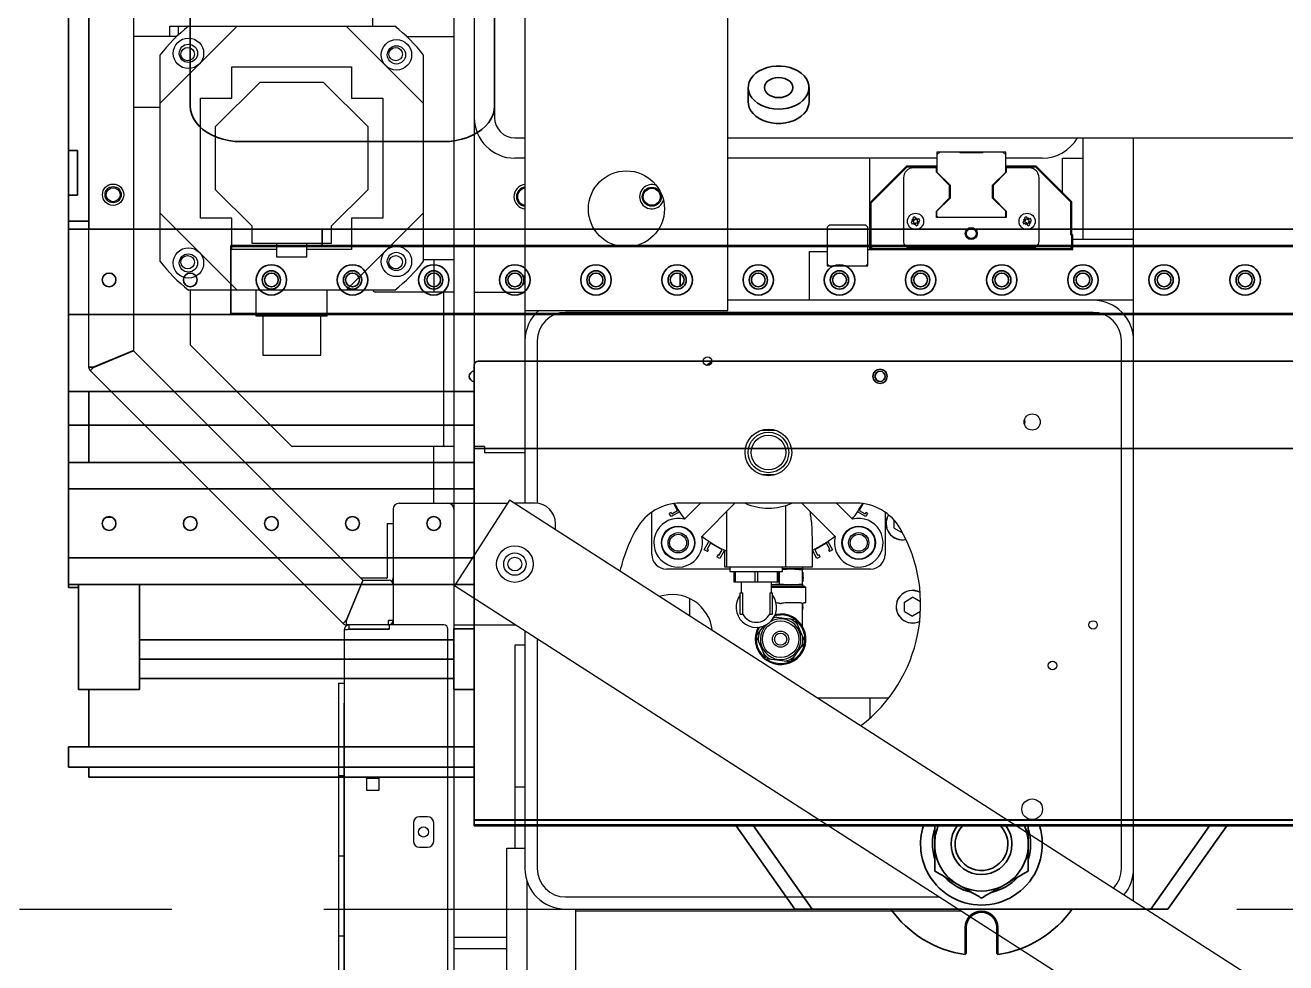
# Model space of a CAD drawing. Header units: inches. Extents: x 16559 to 58559, y 6500 to 36200.
# Drawn here: x 22623 to 23245, y 22858 to 23320 of the extents above; entities that cross this region are included whole.
import ezdxf

# ---------------------------------------------------------------- set-up
doc = ezdxf.new("R2010")
doc.units = ezdxf.units.IN
doc.header["$LTSCALE"] = 300
doc.linetypes.add('CENTRO', pattern=[2, 1.25, -0.25, 0.25, -0.25])
doc.layers.add('ASSI', color=254, linetype='CENTRO')
doc.layers.add('MACCHINA', color=40, linetype='Continuous')
doc.layers.add('GUIDE', color=4, linetype='Continuous', lineweight=35)

# ---------------------------------------------------------------- blocks, each defined once
blk = doc.blocks.new('A$C336c1bdc')
at = {"layer": 'MACCHINA'}
for p, q in [((-890, 950), (-890, 390)), ((-1090, 266.91), (-1090, 739.52)), ((-875, 670), (-875, 200)), ((-775, 295), (-775, 670)), ((-900, 650), (-900, 200)), ((-910, 515), (-910, -983.88)), ((-1068, 449.79), (-1068, 275.28)), ((-950, 435), (-950, 450)), ((-1016.92, 435), (-1055, 396.92)), ((-1050, 430), (-1050, 435)), ((-1050, 435), (-939.19, 435)), ((-1046, 435), (-1046, 430.58)), ((-925, 396.92), (-963.08, 435)), ((-1046.62, 430), (-1068, 430)), ((-933.38, 430), (-910, 430)), ((-1055, 420.81), (-1055, 319.19)), ((-925, 319.19), (-925, 420.81)), ((-1019.5, 399.5), (-1019.5, 415)), ((-1019.5, 415), (-960.5, 415)), ((-960.5, 415), (-960.5, 399.5)), ((-1027.5, 385.53), (-1005.53, 407.5)), ((-1005.53, 407.5), (-974.47, 407.5)), ((-974.47, 407.5), (-952.5, 385.53)), ((-1035, 340.5), (-1035, 399.5)), ((-1035, 399.5), (-1019.5, 399.5)), ((-960.5, 399.5), (-945, 399.5)), ((-945, 399.5), (-945, 340.5)), ((-1055, 395), (-1068, 395)), ((-1027.5, 354.47), (-1027.5, 385.53)), ((-952.5, 385.53), (-952.5, 354.47)), ((-880, 380), (-875, 380)), ((-775, 380), (775, 380)), ((-600, 380), (-600, 330)), ((-575, 3.89), (-575, 380)), ((-670.6, 373), (-672, 371.6)), ((-672, 373), (-672, 363.14)), ((-638, 373), (-672, 373)), ((-660.5, 372.6), (-660.9, 373)), ((-649.1, 373), (-649.5, 372.6)), ((-638, 371.6), (-639.4, 373)), ((-638, 363.14), (-638, 373)), ((-875, 370), (-880, 370)), ((-672, 370), (-775, 370)), ((-705, 325), (-705, 370)), ((-649.5, 372.6), (-660.5, 372.6)), ((-620, 370), (-638, 370)), ((-610, 370), (-600, 370)), ((-610, 353), (-610, 370)), ((-687, 366), (-705, 348)), ((-686.79, 365.5), (-704.5, 347.79)), ((-686.79, 365.5), (-687, 366)), ((-672, 366), (-687, 366)), ((-672, 365.5), (-686.79, 365.5)), ((-672.2, 365.23), (-683.42, 365.23)), ((-672.2, 363.06), (-672.2, 365.23)), ((-665.7, 356.56), (-672.2, 363.06)), ((-672, 363.14), (-665.5, 356.64)), ((-644.5, 356.64), (-638, 363.14)), ((-637.8, 363.06), (-644.3, 356.56)), ((-623, 366), (-638, 366)), ((-623.21, 365.5), (-638, 365.5)), ((-637.8, 365.23), (-637.8, 363.06)), ((-626.58, 365.23), (-637.8, 365.23)), ((-623.21, 365.5), (-623, 366)), ((-606, 348.29), (-623.21, 365.5)), ((-605.5, 348.5), (-623, 366)), ((-1009.53, 336.5), (-1027.5, 354.47)), ((-952.5, 354.47), (-970.47, 336.5)), ((-688.42, 360.23), (-688.42, 328.87)), ((-665.7, 350.44), (-665.7, 356.56)), ((-665.5, 356.64), (-665.5, 350.36)), ((-644.5, 350.36), (-644.5, 356.64)), ((-644.3, 356.56), (-644.3, 350.44)), ((-621.58, 328.87), (-621.58, 360.23)), ((-704.5, 347.79), (-705, 348)), ((-672.2, 343.94), (-665.7, 350.44)), ((-665.5, 350.36), (-672, 343.86)), ((-638, 343.86), (-644.5, 350.36)), ((-644.3, 350.44), (-637.8, 343.94)), ((-606, 348.29), (-605.5, 348.5)), ((-606, 332.29), (-606, 348.29)), ((-605.5, 332.5), (-605.5, 348.5)), ((-1016.92, 305), (-1055, 343.08)), ((-925, 343.08), (-963.08, 305)), ((-704.5, 347.79), (-704.5, 326.21)), ((-672.2, 340.8), (-672.2, 343.94)), ((-672, 341), (-672, 343.86)), ((-638, 341), (-638, 343.86)), ((-637.8, 343.94), (-637.8, 340.8)), ((-1019.5, 340.5), (-1035, 340.5)), ((-1019.5, 325), (-1019.5, 340.5)), ((-1009.53, 328), (-1009.53, 336.5)), ((-970.47, 336.5), (-970.47, 328)), ((-945, 340.5), (-960.5, 340.5)), ((-960.5, 340.5), (-960.5, 325)), ((-725, 337), (-726, 336)), ((-726, 336), (-726, 317)), ((-707, 337), (-725, 337)), ((-706, 336), (-707, 337)), ((-706, 317), (-706, 336)), ((-683.57, 339.05), (-684.68, 338.59)), ((-683.25, 339.18), (-684.26, 339.6)), ((-683.13, 337.99), (-684.24, 337.53)), ((-683.84, 340.61), (-683.39, 339.51)), ((-683.23, 337.95), (-683.68, 339.01)), ((-683.57, 339.05), (-683.25, 339.18)), ((-682.36, 340.05), (-683.43, 339.61)), ((-683.39, 339.51), (-683.25, 339.18)), ((-682.81, 338.12), (-683.23, 337.11)), ((-683.13, 337.99), (-682.81, 338.12)), ((-682.68, 337.8), (-682.81, 338.12)), ((-682.78, 341.05), (-682.32, 339.95)), ((-682.22, 336.69), (-682.68, 337.8)), ((-681.57, 338.14), (-682.64, 337.7)), ((-682.32, 339.95), (-682.19, 339.62)), ((-682.19, 339.62), (-681.77, 340.64)), ((-681.87, 339.76), (-682.19, 339.62)), ((-681.87, 339.76), (-680.76, 340.22)), ((-681.32, 338.74), (-681.77, 339.8)), ((-681.43, 338.7), (-681.75, 338.56)), ((-681.61, 338.24), (-681.75, 338.56)), ((-681.75, 338.56), (-680.74, 338.14)), ((-681.16, 337.13), (-681.61, 338.24)), ((-681.43, 338.7), (-680.32, 339.15)), ((-637.8, 340.8), (-672.2, 340.8)), ((-672, 341.5), (-671.5, 341)), ((-672, 341), (-638, 341)), ((-638.5, 341), (-638, 341.5)), ((-628.57, 339.05), (-629.68, 338.59)), ((-628.25, 339.18), (-629.26, 339.6)), ((-627.81, 338.12), (-629.24, 337.53)), ((-628.84, 340.61), (-628.39, 339.51)), ((-628.23, 337.95), (-628.68, 339.01)), ((-628.57, 339.05), (-628.25, 339.18)), ((-627.36, 340.05), (-628.43, 339.61)), ((-628.39, 339.51), (-628.25, 339.18)), ((-627.81, 338.12), (-628.23, 337.11)), ((-627.68, 337.8), (-627.81, 338.12)), ((-627.78, 341.05), (-627.32, 339.95)), ((-627.22, 336.69), (-627.68, 337.8)), ((-626.57, 338.14), (-627.64, 337.7)), ((-627.32, 339.95), (-627.19, 339.62)), ((-627.19, 339.62), (-626.77, 340.64)), ((-625.76, 340.22), (-627.19, 339.62)), ((-626.32, 338.74), (-626.77, 339.8)), ((-626.43, 338.7), (-626.75, 338.56)), ((-626.61, 338.24), (-626.75, 338.56)), ((-626.75, 338.56), (-625.74, 338.14)), ((-626.16, 337.13), (-626.61, 338.24)), ((-626.43, 338.7), (-625.32, 339.15)), ((-606, 332.29), (-605.5, 332.5)), ((-605.5, 331.79), (-606, 332.29)), ((-605, 332), (-605.5, 332.5)), ((-605.5, 331.79), (-605, 332)), ((-605.5, 326.21), (-605.5, 331.79)), ((-605, 325), (-605, 332)), ((-575, 330), (-605, 330)), ((-997.4, 325), (-1019.5, 325)), ((-970.47, 328), (-1009.53, 328)), ((-997.4, 328), (-997.4, 321.3)), ((-982.6, 321.3), (-982.6, 328)), ((-960.5, 325), (-982.6, 325)), ((-735, 324), (-735, 300)), ((-735, 324), (-726, 324)), ((-706, 325), (-605, 325)), ((-704.5, 326.21), (-705, 326)), ((-704, 325), (-705, 326)), ((-704.5, 326.21), (-703.79, 325.5)), ((-703.79, 325.5), (-704, 325)), ((-703.79, 325.5), (-685.21, 325.5)), ((-685.42, 325.87), (-624.58, 325.87)), ((-685.21, 325.5), (-684.83, 325.87)), ((-685.21, 325.5), (-685, 325)), ((-684.5, 325.5), (-685, 325)), ((-684.65, 325.87), (-684.5, 325.5)), ((-684.5, 325.5), (-665.5, 325.5)), ((-665.35, 325.87), (-665.5, 325.5)), ((-665, 325), (-665.5, 325.5)), ((-665.17, 325.87), (-664.79, 325.5)), ((-664.79, 325.5), (-665, 325)), ((-664.79, 325.5), (-645.21, 325.5)), ((-645.21, 325.5), (-644.83, 325.87)), ((-645.21, 325.5), (-645, 325)), ((-644.5, 325.5), (-645, 325)), ((-644.65, 325.87), (-644.5, 325.5)), ((-644.5, 325.5), (-625.5, 325.5)), ((-625.35, 325.87), (-625.5, 325.5)), ((-625, 325), (-625.5, 325.5)), ((-625.17, 325.87), (-624.79, 325.5)), ((-624.79, 325.5), (-625, 325)), ((-624.79, 325.5), (-606.21, 325.5)), ((-606.21, 325.5), (-605.5, 326.21)), ((-606.21, 325.5), (-606, 325)), ((-605, 326), (-606, 325)), ((-605.5, 326.21), (-605, 326)), ((-997.4, 321.3), (-982.6, 321.3)), ((-925, 320), (-910, 320)), ((-920, 320), (-920, 304)), ((-726, 318), (-725, 317)), ((-726, 317), (-706, 317)), ((-707, 317), (-706, 318)), ((-939.19, 305), (-1040.81, 305)), ((-1040, 305), (-1040, 278)), ((-1007.5, 292.2), (-1007.5, 305)), ((-972.5, 292.2), (-972.5, 305)), ((-910, 304), (-948.8, 304)), ((-915, 228), (-915, 304)), ((-900, 304), (-875, 304)), ((-575, 300), (-775, 300)), ((-972.5, 292.2), (-1007.5, 292.2)), ((-1004.29, 292.2), (-1004.29, 272.9)), ((-975.71, 272.9), (-975.71, 292.2)), ((-875, 295), (-775, 295)), ((-595, 294), (-855, 294)), ((-869, 280), (-869, 199.95)), ((-581, 20), (-581, 280)), ((-1068, 275.28), (-1087.8, 267.07)), ((-1087.69, 266.8), (-1067.89, 275)), ((-1067.89, 275), (-955, 162.11)), ((-990, 228), (-1040, 278)), ((-1004.29, 272.9), (-975.71, 272.9)), ((-1088, 266.91), (-1090, 266.91)), ((-1087.94, 266.77), (-1089.36, 265.36)), ((-964.64, 140.64), (-1089.36, 265.36)), ((-758.35, 236), (-751.65, 236)), ((-910, 228), (-990, 228)), ((-920, 200), (-920, 228)), ((-895, 228), (-900, 228)), ((-895, 228), (-895, 225)), ((-895, 225), (-875, 225)), ((-751.65, 214), (-758.35, 214)), ((-937, 200), (-883.6, 200)), ((-882.68, 201.43), (-908.61, 161.04)), ((0, -365.29), (-882.68, 201.43)), ((-870, 200), (-880.45, 200)), ((-799.75, 196.42), (-801.62, 199.78)), ((-711.7, 200), (-798.3, 200)), ((-788.49, 200), (-796.39, 192.09)), ((-787.91, 183.61), (-771.51, 200)), ((-746.5, 168.5), (-746.5, 198.83)), ((-738.49, 200), (-722.09, 183.61)), ((-713.61, 192.09), (-721.51, 200)), ((-708.38, 199.78), (-710.25, 196.42)), ((-940, 197), (-940, 140)), ((-812.5, 174.75), (-812.5, 195.58)), ((-802.98, 195.43), (-803.86, 194.95)), ((-802.98, 193.37), (-803.86, 194.95)), ((-798.84, 195.67), (-802.98, 193.37)), ((-802.64, 194.82), (-802.98, 195.43)), ((-802.64, 194.82), (-799.75, 196.42)), ((-775.5, 168.5), (-775.5, 196.01)), ((-707.02, 193.37), (-711.16, 195.67)), ((-710.25, 196.42), (-707.36, 194.82)), ((-707.02, 195.43), (-707.36, 194.82)), ((-706.14, 194.95), (-707.02, 195.43)), ((-706.14, 194.95), (-707.02, 193.37)), ((-697.5, 195.58), (-697.5, 174.75)), ((-943, 190), (-940, 190)), ((-943, 190), (-943, 163.2)), ((-860, 186.87), (-860, 190)), ((-693, 187.69), (-693, 191.59)), ((-693, 187.69), (-689, 185.38)), ((-786.63, 177.02), (-784.33, 181.16)), ((-783.58, 180.25), (-785.18, 177.36)), ((-777.81, 177.05), (-783.58, 180.25)), ((-733.5, 182.92), (-733.5, 168.5)), ((-726.42, 180.25), (-732.19, 177.05)), ((-724.82, 177.36), (-726.42, 180.25)), ((-725.67, 181.16), (-723.37, 177.02)), ((-688.9, 185.44), (-689, 185.38)), ((-785.05, 176.14), (-786.63, 177.02)), ((-784.57, 177.02), (-785.18, 177.36)), ((-785.05, 176.14), (-784.57, 177.02)), ((-780.02, 174.5), (-780.51, 173.62)), ((-779.41, 174.16), (-780.02, 174.5)), ((-779.41, 174.16), (-777.81, 177.05)), ((-776.64, 176.89), (-778.93, 172.75)), ((-776.5, 168.5), (-776.5, 176.83)), ((-731.07, 172.75), (-733.36, 176.89)), ((-732.19, 177.05), (-730.59, 174.16)), ((-729.98, 174.5), (-730.59, 174.16)), ((-729.49, 173.62), (-729.98, 174.5)), ((-724.82, 177.36), (-725.43, 177.02)), ((-725.43, 177.02), (-724.95, 176.14)), ((-723.37, 177.02), (-724.95, 176.14)), ((-778.93, 172.75), (-780.51, 173.62)), ((-733.5, 168.5), (-776.5, 168.5)), ((-774, 168.5), (-774, 166.3)), ((-748, 166.3), (-748, 168.5)), ((-738, 167.7), (-738, 168.5)), ((-729.49, 173.62), (-731.07, 172.75)), ((-955, 162.11), (-963.2, 142.31)), ((-962.93, 142.2), (-954.72, 162)), ((-943.2, 163), (-955.89, 163)), ((-954.72, 162), (-942, 162)), ((-774, 167.5), (-805.25, 167.5)), ((-774, 166.3), (-748, 166.3)), ((-772, 166.3), (-772, 161.2)), ((-771.27, 161.2), (-771.27, 166.3)), ((-761.73, 166.3), (-761.73, 161.2)), ((-760.27, 161.2), (-760.27, 166.3)), ((-750.73, 166.3), (-750.73, 161.2)), ((-750, 161.2), (-750, 166.3)), ((-749.51, 160.26), (-749.51, 166.3)), ((-748, 167.37), (-743.88, 167.7)), ((-738.01, 167.7), (-748, 167.7)), ((-743.88, 167.7), (-738.26, 167.24)), ((-704.75, 167.5), (-740.77, 167.5)), ((-738.01, 167.7), (-738.26, 167.24)), ((-738.26, 160.26), (-738.26, 167.24)), ((-738.04, 165.18), (-738.08, 165.18)), ((-738.07, 162.87), (-738.07, 164.19)), ((-737.94, 162.87), (-738.07, 162.87)), ((-738.02, 164.19), (-738.05, 164.19)), ((-738.02, 162.87), (-738.02, 164.19)), ((-737.99, 167.67), (-738.01, 167.7)), ((-737.99, 167.7), (-738, 167.7)), ((-738, 163.53), (-737.94, 163.53)), ((-737.94, 163.53), (-737.94, 162.87)), ((-955.55, 160), (-955.88, 160)), ((-908.61, 161.04), (-909.69, 159.35)), ((-46.27, -395), (-909.69, 159.35)), ((-772, 161.2), (-750, 161.2)), ((-769, 145.3), (-769, 155.8)), ((-769, 155.8), (-767.63, 155.8)), ((-768.5, 161.2), (-768.5, 155.8)), ((-767.63, 145.3), (-767.63, 155.8)), ((-754.37, 155.8), (-754.37, 145.3)), ((-754.37, 155.8), (-753, 155.8)), ((-753.5, 155.8), (-753.5, 161.2)), ((-753.5, 159.92), (-749.51, 160.26)), ((-738.01, 159.8), (-753.5, 159.8)), ((-737, 159), (-753.5, 159)), ((-736.5, 158.5), (-753.5, 158.5)), ((-753, 145.3), (-753, 155.8)), ((-749.51, 160.26), (-743.88, 159.8)), ((-743.88, 159.8), (-738.26, 160.26)), ((-738.01, 159.8), (-738.26, 160.26)), ((-737.99, 159.83), (-738.01, 159.8)), ((-738, 159), (-738, 159.8)), ((-736.5, 158.5), (-737, 159)), ((-736.5, 151), (-736.5, 158.5)), ((-684.62, 157.03), (-684.62, 156.98)), ((-683.38, 156.98), (-683.38, 157.03)), ((-793.75, 144.33), (-793.75, 152.98)), ((-746.82, 151), (-739.43, 151)), ((-738.25, 140.36), (-738.25, 150)), ((-737.25, 151), (-736.5, 151)), ((-688, 151.31), (-684, 153.62)), ((-688, 146.69), (-688, 151.31)), ((-680.01, 151.32), (-684, 153.62)), ((-769, 145.3), (-767.63, 145.3)), ((-754.37, 145.3), (-753, 145.3)), ((-752.16, 143.95), (-742, 142.74)), ((-688, 146.69), (-684, 144.38)), ((-680.07, 146.65), (-684, 144.38)), ((-963.23, 142.06), (-964.64, 140.64)), ((-964, -934.8), (-964, 137.8)), ((-963.09, 142), (-963.09, 140)), ((-915, 140), (-963.09, 140)), ((-961.8, 140), (-961.8, 138)), ((-961.8, 138), (-942, 138)), ((-942, 137.86), (-961.8, 137.86)), ((-940, 142.2), (-942.2, 142.2)), ((-942.2, 140), (-942.2, 142.2)), ((-942.2, 138), (-942, 137.99)), ((-942, 140), (-942, 137.86)), ((-913, -935), (-913, 138)), ((-910, 140), (-879.55, 140)), ((-875, 137.08), (-875, 20)), ((-760.89, 134.63), (-757.22, 139.54)), ((-741.64, 142.48), (-740.65, 140.16)), ((-738.06, 134.13), (-740.65, 140.16)), ((-869, 133.23), (-869, 20)), ((-760.94, 134.19), (-757.35, 125.84)), ((-737.11, 131.37), (-738.63, 129.34)), ((-738.06, 134.13), (-737.06, 131.81)), ((-875, 130), (-880, 130)), ((-880, 130), (-880, 30)), ((-756.36, 123.52), (-757.35, 125.84)), ((-742.55, 124.09), (-738.63, 129.34)), ((-744.47, 121.89), (-756, 123.26)), ((-742.55, 124.09), (-744.06, 122.06)), ((-967, 111.28), (-964, 111.28)), ((-967, 111.28), (-967, -58.73)), ((-964.1, 101.5), (-964, 101.5)), ((-695.76, 104), (-730.93, 104)), ((-705, 104), (-705, 94.1)), ((-964.1, 7.15), (-964.1, 79.95)), ((-967, 65.8), (-964.1, 65.8)), ((-953, 58.5), (-953, 64.5)), ((-953, 64.5), (-947, 64.5)), ((-947, 64.5), (-947, 58.5)), ((-947, 58.5), (-953, 58.5)), ((-875, 60), (-880, 60)), ((-923, 45.5), (-927, 45.5)), ((-930, 42.5), (-930, 33.5)), ((-920, 33.5), (-920, 42.5)), ((-967, 26.27), (-964.1, 26.27)), ((-927, 30.5), (-923, 30.5)), ((-884, -553), (-884, 30)), ((-884, 30), (-875, 30)), ((-874, -299), (-874, 13.76)), ((-964.1, 7.15), (-964, 7.15)), ((-964.1, 6.03), (-964.1, 6.98)), ((-964.1, 1.55), (-964, 1.55)), ((-855, 6), (-670.84, 6)), ((-855, 0), (-661.49, 0)), ((-850, -60.6), (-850, 0)), ((-850, -0.81), (-660.23, -0.81)), ((-964.1, -11.04), (-964, -11.04)), ((-964.1, -31.26), (-964.1, -11.04)), ((-967, -13.25), (-964.1, -13.25)), ((-884, -14.03), (-910, -14.03)), ((-884, -19.52), (-910, -19.52))]:
    blk.add_line(p, q, dxfattribs=at)
at = {"layer": 'MACCHINA', "flags": 128}
for points in [[(-785.58, 267.98), (-784.24, 268.91), (-782.91, 269.76)], [(-738.07, 164.19), (-738.07, 164.57), (-738.06, 164.89), (-738.05, 165.1), (-738.04, 165.18), (-738.02, 165.1), (-738.01, 164.89), (-738, 164.57), (-738, 164.19)], [(-683.38, 157.03), (-681.71, 156.72), (-680.25, 156.12)], [(-751.9, 144.64), (-751.08, 144.82), (-749, 145)], [(-751.67, 145.21), (-751.11, 145.32), (-749, 145.5)], [(-960.58, 137.86), (-960.23, 137.96), (-959.8, 138)]]:
    blk.add_lwpolyline(points, dxfattribs=at)
at = {"layer": 'MACCHINA'}
for centre, radius in [((-1040.89, 421.64), 7.5), ((-1040.89, 421.64), 4.5), ((-1041.27, 421.27), 3.32), ((-938.36, 420.89), 7.5), ((-938.36, 420.89), 4.5), ((-938.73, 421.27), 3.32), ((-825, 345), 18.75), ((-1078, 352), 5.25), ((-1078, 352), 4), ((-1078, 352), 3.46), ((-812.5, 351), 4.69), ((-812.5, 351), 4.19), ((-682.5, 338.87), 4), ((-627.5, 338.87), 4), ((-655, 332.87), 2.96), ((-655, 332.87), 2.46), ((-1040.89, 318.36), 7.5), ((-938.36, 319.11), 7.5), ((-938.36, 319.11), 4.5), ((-1040.89, 318.36), 4.5), ((-1041.27, 318.73), 3.32), ((-938.73, 318.73), 3.32), ((-785, 270), 2.1), ((-625, 240), 4), ((-755, 225), 11.5), ((-755, 225), 10), ((-755, 225), 8.56), ((-799.5, 180.5), 8.25), ((-799.5, 180.5), 8), ((-710.5, 180.5), 8.25), ((-710.5, 180.5), 8), ((-799.5, 180.5), 5), ((-799.5, 180.5), 4.19), ((-710.5, 180.5), 5), ((-710.5, 180.5), 4.19), ((-880, 170), 9), ((-880, 170), 5.5), ((-880, 170), 3.4), ((-749, 133), 9), ((-749, 133), 4), ((-595, 140), 2.1), ((-749, 133), 3), ((-615, 120), 2.1), ((-625, 49.19), 5.1), ((-925, 38), 2.5)]:
    blk.add_circle(centre, radius, dxfattribs=at)
for centre, radius, start, end in [((-990, 370), 82.5, 128.01228, 141.98772), ((-990, 370), 82.5, 38.01228, 51.98772), ((-880, 390), 20, 180, 270), ((-880, 390), 10, 180, 270), ((-620, 390), 20, 270, 330), ((-683.42, 360.23), 5, 90, 180), ((-626.58, 360.23), 5, 0, 90), ((-874.5, 351), 6, 94.78019, 265.21981), ((-874.5, 351), 4.69, 96.12254, 263.87746), ((-874.5, 351), 4.19, 96.85683, 263.14317), ((-812.5, 351), 6, 67.81349, 343.77468), ((-670.12, 344.01), 15.53, 200.40126, 204.64409), ((-676.51, 348.56), 11.85, 229.13786, 233.41345), ((-685.11, 327.79), 11.85, 81.63189, 85.90749), ((-677.37, 326.5), 15.53, 110.40126, 114.64409), ((-671.41, 336.26), 11.85, 171.63189, 175.90749), ((-692.19, 344.86), 11.85, 319.13786, 323.41345), ((-672.81, 332.89), 11.85, 139.13786, 143.41345), ((-687.63, 351.25), 15.53, 290.40126, 294.64409), ((-693.59, 341.48), 11.85, 351.63189, 355.90749), ((-679.89, 349.96), 11.85, 261.63189, 265.90749), ((-688.49, 329.18), 11.85, 49.13786, 53.41345), ((-694.88, 333.74), 15.53, 20.40126, 24.64409), ((-615.12, 344.01), 15.53, 200.40126, 204.64409), ((-630.11, 327.79), 11.85, 81.63189, 85.90749), ((-621.51, 348.56), 11.85, 229.13786, 233.41345), ((-622.37, 326.5), 15.53, 110.40126, 114.64409), ((-616.41, 336.26), 11.85, 171.63189, 175.90749), ((-637.19, 344.86), 11.85, 319.13786, 323.41345), ((-617.81, 332.89), 11.85, 139.13786, 143.41345), ((-632.63, 351.25), 15.53, 290.40126, 294.64409), ((-638.59, 341.48), 11.85, 351.63189, 355.90749), ((-624.89, 349.96), 11.85, 261.63189, 265.90749), ((-633.49, 329.18), 11.85, 49.13786, 53.41345), ((-639.88, 333.74), 15.53, 20.40126, 24.64409), ((-685.42, 328.87), 3, 180, 270), ((-624.58, 328.87), 3, 270, 0), ((-990, 370), 82.5, 218.01228, 231.98772), ((-990, 370), 82.5, 308.01228, 321.98772), ((-869.5, 310), 6, 156.44354, 203.55646), ((-948.8, 305.2), 1.2, 189.59407, 270), ((-595, 280), 20, 0, 90), ((-855, 280), 20, 131.40962, 180), ((-855, 280), 14, 90, 180), ((-595, 280), 14, 0, 90), ((-1087.8, 266.91), 2.2, 180, 225), ((-1087.8, 266.91), 0.2, 180, 225), ((-635, 240), 6.5, 346.2047, 13.7953), ((-937, 197), 3, 90, 180), ((-913, 197), 3, 0, 90), ((-870, 190), 10, 0, 90), ((-798.3, 175), 25, 90, 150), ((-755, 225), 52.75, 208.52016, 218.46881), ((-755, 225), 27.5, 245.38002, 294.61998), ((-755, 225), 52.75, 321.53119, 331.47984), ((-711.7, 175), 25, 30, 90), ((-689, 190), 8.05, 147.72588, 282.64325), ((-689, 190), 8, 147.77147, 282.56217), ((-755, 150), 75, 150, 167.34076), ((-799.5, 180.5), 12, 75, 15), ((-710.5, 180.5), 12, 165, 105), ((-755, 150), 75, 307.25467, 30), ((-755, 225), 52.75, 231.53119, 247.13099), ((-755, 225), 52.75, 294.05309, 308.46881), ((-805.25, 174.75), 7.25, 180, 270), ((-704.75, 174.75), 7.25, 270, 0), ((-943.2, 163.2), 0.2, 270, 0), ((-942, 160), 2, 0, 90), ((-943.2, 163.2), 3.2, 325.54246, 0), ((-714.77, 163.75), 23.35, 174.32295, 185.67705), ((-761.25, 163.75), 23.35, 354.32295, 5.67705), ((-684, 149), 8.05, 94.45291, 296.14749), ((-684, 149), 8, 62.01092, 297.93805), ((-802.5, 135), 20, 6.27741, 108.31802), ((-761, 148.8), 10, 143.1301, 35.34088), ((-746, 149), 8, 345.63849, 11.37086), ((-746, 149), 8.05, 344.30871, 10.86342), ((-761, 148.8), 7.5, 207.81814, 332.18186), ((-749, 133), 12.5, 152.11975, 90), ((-749, 133), 10, 134.46045, 121.28455), ((-749, 133), 11, 100.58199, 109.01166), ((-749, 133), 12, 55.4413, 90), ((-749, 133), 11, 40.58199, 65.89911), ((-963.09, 142.2), 2.2, 225, 270), ((-963.09, 142.2), 0.2, 225, 270), ((-942.2, 142.2), 2.2, 270, 0), ((-942.2, 142.2), 0.2, 270, 0), ((-915, 138), 2, 0, 90), ((-749, 133), 12, 150.42361, 229.18312), ((-749, 133), 12, 234.32535, 52.52961), ((-749, 133), 12, 52.19558, 54.28553), ((-749, 133), 11, 160.58199, 185.89911), ((-749, 133), 11, 340.58199, 5.89911), ((-749, 133), 11, 220.58199, 245.89911), ((-749, 133), 11, 280.58199, 305.89911), ((-927, 42.5), 3, 90, 180), ((-923, 42.5), 3, 0, 90), ((-927, 33.5), 3, 180, 270), ((-923, 33.5), 3, 270, 0), ((-855, 20), 20, 180, 270), ((-855, 20), 14, 180, 270), ((-595, 20), 14, 315.95005, 0), ((-595, 20), 20, 319.38101, 0)]:
    blk.add_arc(centre, radius, start, end, dxfattribs=at)
for points in [[(-1087.8, 267.07), (-1088.09, 267.06), (-1088.66, 267.03), (-1089.39, 266.99), (-1089.9, 266.95), (-1089.97, 266.92), (-1090, 266.91)], [(-1089.36, 265.36), (-1089.32, 265.37), (-1089.26, 265.4), (-1088.87, 265.73), (-1088.33, 266.21), (-1087.9, 266.6), (-1087.69, 266.8)], [(-1087.8, 267.07), (-1087.83, 267.06), (-1087.88, 267.03), (-1087.94, 266.99), (-1087.99, 266.95), (-1088, 266.92), (-1088, 266.91)], [(-1087.94, 266.77), (-1087.93, 266.76), (-1087.91, 266.75), (-1087.84, 266.75), (-1087.77, 266.77), (-1087.71, 266.79), (-1087.69, 266.8)], [(-963.2, 142.31), (-963.4, 142.1), (-963.79, 141.67), (-964.27, 141.13), (-964.6, 140.74), (-964.63, 140.68), (-964.64, 140.64)], [(-961.8, 140), (-962.09, 139.97), (-962.66, 139.9), (-963.39, 139.39), (-963.9, 138.66), (-963.97, 138.09), (-964, 137.8)], [(-964, 137.8), (-963.97, 137.8), (-963.9, 137.81), (-963.39, 137.83), (-962.66, 137.84), (-962.09, 137.85), (-961.8, 137.86)], [(-963.2, 142.31), (-963.21, 142.29), (-963.23, 142.23), (-963.25, 142.16), (-963.25, 142.09), (-963.24, 142.07), (-963.23, 142.06)], [(-963.09, 140), (-963.08, 140.03), (-963.05, 140.1), (-963.01, 140.61), (-962.97, 141.34), (-962.94, 141.91), (-962.93, 142.2)], [(-963.09, 142), (-963.08, 142), (-963.05, 142.01), (-963.01, 142.06), (-962.97, 142.12), (-962.94, 142.17), (-962.93, 142.2)], [(-961.8, 138), (-961.83, 138), (-961.88, 137.99), (-961.94, 137.94), (-961.99, 137.88), (-962, 137.83), (-962, 137.8)]]:
    blk.add_open_spline(points, degree=3, dxfattribs=at)
for points, knots in [([(-734.61, 196.13), (-734.28, 193.95), (-733.62, 189.57), (-733.54, 185.14), (-733.5, 182.92)], [0, 0, 0, 0, 0.498014, 1, 1, 1, 1]), ([(-751.18, 151), (-750.77, 150.99), (-750.14, 150.98), (-749.56, 150.75), (-749.37, 150.67)], [0, 0, 0, 0, 0.668435, 1, 1, 1, 1]), ([(-749.37, 150.67), (-749.31, 150.64), (-749.2, 150.59), (-749, 150.56), (-748.81, 150.59), (-748.69, 150.64), (-748.63, 150.67)], [0, 0, 0, 0, 0.242886, 0.499989, 0.742107, 1, 1, 1, 1]), ([(-748.63, 150.67), (-748.39, 150.76), (-747.8, 150.98), (-747.18, 150.99), (-746.82, 151)], [0, 0, 0, 0, 0.412463, 1, 1, 1, 1]), ([(-739.43, 151), (-739.17, 150.99), (-738.78, 150.98), (-738.47, 150.75), (-738.37, 150.67)], [0, 0, 0, 0, 0.668435, 1, 1, 1, 1]), ([(-738.37, 150.67), (-738.32, 150.63), (-738.24, 150.56), (-738.1, 150.57), (-738.03, 150.64), (-737.99, 150.67)], [0, 0, 0, 0, 0.347744, 0.697336, 1, 1, 1, 1]), ([(-738.25, 150), (-738.25, 150.06), (-738.24, 150.19), (-738.19, 150.36), (-738.11, 150.53), (-738.03, 150.62), (-737.99, 150.67)], [0, 0, 0, 0, 0.227683, 0.467616, 0.718355, 1, 1, 1, 1]), ([(-737.99, 150.67), (-737.88, 150.76), (-737.61, 150.98), (-737.38, 150.99), (-737.25, 151)], [0, 0, 0, 0, 0.4124631, 1, 1, 1, 1]), ([(-738.25, 139.18), (-738.25, 139.24), (-738.25, 139.4), (-738.25, 139.79), (-738.25, 140.13), (-738.25, 140.36)], [0, 0, 0, 0, 0.195677, 0.465468, 1, 1, 1, 1]), ([(-964.1, 79.95), (-964.1, 81.72), (-964.1, 85.07), (-964.1, 89.74), (-964.1, 93.69), (-964.1, 96.92), (-964.1, 99.33), (-964.1, 100.95), (-964.1, 101.31), (-964.1, 101.5)], [0, 0, 0, 0, 0.154152, 0.291348, 0.417883, 0.541688, 0.67761, 0.828276, 1, 1, 1, 1]), ([(-964.1, 1.55), (-964.1, 1.58), (-964.1, 1.63), (-964.1, 2.22), (-964.1, 3.32), (-964.1, 5.06), (-964.1, 6.41), (-964.1, 7.15)], [0, 0, 0, 0, 0.216084, 0.396669, 0.559288, 0.759071, 1, 1, 1, 1]), ([(-964.1, -11.04), (-964.1, -9.6), (-964.1, -6.94), (-964.1, -3.4), (-964.1, -0.91), (-964.1, 0.59), (-964.1, 1.42), (-964.1, 1.51), (-964.1, 1.55)], [0, 0, 0, 0, 0.216978, 0.402405, 0.570129, 0.70159, 0.84241, 1, 1, 1, 1])]:
    blk.add_open_spline(points, degree=3, knots=knots, dxfattribs=at)
blk = doc.blocks.new('A$Cdb7b875a')
at = {"layer": 'GUIDE'}
for p, q in [((-2100, 516.69), (-2100, 373.73)), ((-2090, 344.69), (-2090, 517.66)), ((-2040, 466.53), (-2040, 395.82)), ((-1890, 395.82), (-1890, 466.53)), ((-1765, 404.79), (-1765, 397.72)), ((-1735, 397.72), (-1735, 404.79)), ((-2095.5, 373.73), (-2100, 373.73)), ((-2100, 373.73), (-2100, 356.73)), ((-2095.5, 373.73), (-2095.5, 351.69)), ((-2015, 378.14), (-1915, 378.14)), ((-2100, 356.73), (-2100, 351.69)), ((-2100, 351.69), (-2095.5, 351.69)), ((-2100, 351.69), (-2100, 339.03)), ((-2090, 335), (-2090, 344.69)), ((-2090, 339.03), (-2100, 339.03)), ((-2100, 339.03), (-2100, 335)), ((-1975, 335), (-2100, 335)), ((-2100, 293), (-2100, 335)), ((-1975, 327), (-1975, 335)), ((-25, 335), (-1975, 335)), ((-20, 327), (-2020, 327)), ((-2020, 327), (-2020, 326.5)), ((-20, 326.5), (-2020, 326.5)), ((-2020, 326.5), (-2020, 293.5)), ((-1798.49, 306.96), (-1798.49, 313.04)), ((-2020, 293), (-2100, 293)), ((-2100, 255), (-2100, 293)), ((-20, 293.5), (-2020, 293.5)), ((-2020, 293.5), (-2020, 293)), ((-20, 293), (-2020, 293)), ((-1900, 229), (-1900, 268)), ((-1898, 270), (98, 270)), ((-1900, 255), (-2100, 255)), ((-2100, 255), (-2100, 238.42)), ((-2090, 238.42), (-2090, 255)), ((-2100, 238.42), (-2100, 220)), ((-2090, 238.42), (-2100, 238.42)), ((-1900, 238.42), (-2090, 238.42)), ((-2090, 238.42), (-2090, 220)), ((-1900, 227), (-1900, 229)), ((-1900, 227), (100, 227)), ((-1900, 221.63), (-1900, 227)), ((-2100, 220), (-2100, 207)), ((-1900, 220), (-2100, 220)), ((-1900, 46.63), (-1900, 221.63)), ((-1900, 207), (-2100, 207)), ((-2100, 173), (-2100, 207)), ((-2078.74, 193.16), (-2081.26, 193.16)), ((-1900, 173), (-2100, 173)), ((-2100, 173), (-2100, 160)), ((-1900, 160), (-2100, 160)), ((-2100, 160), (-2100, 158.39)), ((-2095, 158.39), (-2100, 158.39)), ((-2095, 160), (-2095, 108.16)), ((-2065, 160), (-2065, 108.16)), ((-1900, 138.16), (-1910, 138.16)), ((-1910, 138.16), (-1910, 108.16)), ((-2065, 132.66), (-1910, 132.66)), ((-2065, 123.16), (-1910, 123.16)), ((-2065, 113.66), (-1910, 113.66)), ((-2065, 108.16), (-2095, 108.16)), ((-2090, 108.16), (-2090, 96)), ((-1910, 108.16), (-1900, 108.16)), ((-2090, 96), (-2090, 80)), ((-1900, 80), (-2100, 80)), ((-2100, 80), (-2100, 70)), ((-1900, 70), (-2100, 70)), ((-2090, 65), (-2090, 70)), ((-1900, 65), (-2090, 65)), ((-1900, 44), (-1900, 46.63)), ((-1900, 44), (100, 44)), ((-1900, 44), (-1900, 43.86)), ((100, 43.86), (-1900, 43.86)), ((-1900, 43.86), (-1900, 41.5)), ((100, 41.5), (-1900, 41.5)), ((-1900, 41.5), (-1900, 41)), ((100, 41), (-1900, 41)), ((-1741.92, 0), (-1770.91, 41)), ((-1762.42, 41), (-1733.43, 0)), ((-1566.57, 0), (-1537.58, 41)), ((-1529.09, 41), (-1558.08, 0)), ((-1673, 29.92), (-1673, 34.08)), ((-1627, 34.08), (-1627, 29.92)), ((-1659.7, 11.04), (-1663.3, 13.12)), ((-1636.7, 13.12), (-1640.3, 11.04)), ((-1733.43, 0), (-1741.92, 0)), ((-1733.43, 0), (-1713.51, 0)), ((-1713.51, 0), (-1705.03, 0)), ((-1705.03, 0), (-1594.97, 0)), ((-1594.97, 0), (-1586.49, 0)), ((-1586.49, 0), (-1566.57, 0)), ((-1558.08, 0), (-1566.57, 0)), ((-1658, -21.4), (-1658, -9)), ((-1657.5, -9), (-1657.5, -21.4)), ((-1642.5, -21.4), (-1642.5, -9)), ((-1642, -9), (-1642, -21.4)), ((-1657.5, -21.91), (-1658.07, -22.4)), ((-1657.5, -21.4), (-1658, -21.4)), ((-1642, -21.4), (-1642.5, -21.4)), ((-1641.93, -22.4), (-1642.5, -21.91))]:
    blk.add_line(p, q, dxfattribs=at)
at = {"layer": 'GUIDE', "flags": 128}
for points in [[(-1750, 394.18), (-1747.71, 394.31), (-1745.47, 394.68), (-1743.34, 395.29), (-1741.37, 396.11), (-1739.6, 397.15), (-1738.07, 398.36), (-1736.82, 399.72), (-1735.88, 401.21), (-1735.27, 402.77), (-1735.01, 404.38), (-1735.1, 406.01), (-1735.54, 407.6), (-1736.31, 409.13), (-1737.41, 410.56), (-1738.8, 411.85), (-1740.46, 412.97), (-1742.33, 413.91), (-1744.39, 414.63), (-1746.58, 415.12), (-1748.85, 415.37), (-1751.15, 415.37), (-1753.42, 415.12), (-1755.61, 414.63), (-1757.67, 413.91), (-1759.54, 412.97), (-1761.2, 411.85), (-1762.59, 410.56), (-1763.69, 409.13), (-1764.46, 407.6), (-1764.9, 406.01), (-1764.99, 404.38), (-1764.73, 402.77), (-1764.12, 401.21), (-1763.18, 399.72), (-1761.93, 398.36), (-1760.4, 397.15), (-1758.63, 396.11), (-1756.66, 395.29), (-1754.53, 394.68), (-1752.29, 394.31), (-1750, 394.18)], [(-1750, 399.84), (-1748.44, 399.96), (-1746.96, 400.33), (-1745.64, 400.92), (-1744.53, 401.7), (-1743.69, 402.64), (-1743.18, 403.69), (-1743, 404.79), (-1743.18, 405.89), (-1743.69, 406.94), (-1744.53, 407.88), (-1745.64, 408.66), (-1746.96, 409.25), (-1748.44, 409.62), (-1750, 409.74), (-1751.56, 409.62), (-1753.04, 409.25), (-1754.36, 408.66), (-1755.47, 407.88), (-1756.31, 406.94), (-1756.82, 405.89), (-1757, 404.79), (-1756.82, 403.69), (-1756.31, 402.64), (-1755.47, 401.7), (-1754.36, 400.92), (-1753.04, 400.33), (-1751.56, 399.96), (-1750, 399.84)], [(-1765, 397.72), (-1764.9, 396.5), (-1764.46, 394.91), (-1763.69, 393.38), (-1762.59, 391.95), (-1761.2, 390.66), (-1759.54, 389.54), (-1757.67, 388.6), (-1755.61, 387.88), (-1753.42, 387.39), (-1751.15, 387.14), (-1748.85, 387.14), (-1746.58, 387.39), (-1744.39, 387.88), (-1742.33, 388.6), (-1740.46, 389.54), (-1738.8, 390.66), (-1737.41, 391.95), (-1736.31, 393.38), (-1735.54, 394.91), (-1735.1, 396.5), (-1735, 397.72)], [(-2040, 395.82), (-2039.82, 393.69), (-2039.27, 391.59), (-2038.38, 389.55), (-2037.14, 387.6), (-2035.57, 385.77), (-2033.71, 384.09), (-2031.58, 382.58), (-2029.2, 381.27), (-2026.62, 380.16), (-2023.87, 379.29), (-2020.98, 378.65), (-2018.01, 378.27), (-2015, 378.14)], [(-1915, 378.14), (-1911.99, 378.27), (-1909.02, 378.65), (-1906.13, 379.29), (-1903.38, 380.16), (-1900.8, 381.27), (-1898.42, 382.58), (-1896.29, 384.09), (-1894.43, 385.77), (-1892.86, 387.6), (-1891.62, 389.55), (-1890.73, 391.59), (-1890.18, 393.69), (-1890, 395.82)], [(-1673.15, 24.97), (-1673.54, 26.41), (-1674.04, 29.29)]]:
    blk.add_lwpolyline(points, dxfattribs=at)
at = {"layer": 'GUIDE'}
for centre, radius in [((-2000, 310), 7.5), ((-1960, 310), 7.5), ((-1920, 310), 7.5), ((-1880, 310), 7.5), ((-1840, 310), 7.5), ((-1800, 310), 7.5), ((-1760, 310), 7.5), ((-1720, 310), 7.5), ((-1680, 310), 7.5), ((-1640, 310), 7.5), ((-1600, 310), 7.5), ((-1560, 310), 7.5), ((-1520, 310), 7.5), ((-2080, 310), 3.4), ((-2040, 310), 3.4), ((-2000, 310), 4.5), ((-2000, 310), 3.4), ((-1960, 310), 4.5), ((-1960, 310), 3.4), ((-1920, 310), 4.5), ((-1920, 310), 3.4), ((-1880, 310), 4.5), ((-1880, 310), 3.4), ((-1840, 310), 4.5), ((-1840, 310), 3.4), ((-1800, 310), 4.5), ((-1800, 310), 3.4), ((-1760, 310), 4.5), ((-1760, 310), 3.4), ((-1720, 310), 4.5), ((-1720, 310), 3.4), ((-1680, 310), 4.5), ((-1680, 310), 3.4), ((-1640, 310), 4.5), ((-1640, 310), 3.4), ((-1600, 310), 4.5), ((-1600, 310), 3.4), ((-1560, 310), 4.5), ((-1560, 310), 3.4), ((-1520, 310), 4.5), ((-1520, 310), 3.4), ((-1700, 262.5), 3.5), ((-1700, 262.5), 2.5), ((-2080, 190), 3.4), ((-2040, 190), 3.4), ((-2000, 190), 3.4), ((-1960, 190), 3.4), ((-1920, 190), 3.4)]:
    blk.add_circle(centre, radius, dxfattribs=at)
for centre, radius, start, end in [((-1898, 268), 2, 90, 180), ((-1900, 262.5), 2.5, 90, 270), ((-1650, 32), 30, 162.5424, 186.42523), ((-1650, 32), 30, 186.42523, 17.4576), ((-1650, 32), 24.2, 163.03208, 186.42523), ((-1650, 32), 23.09, 157.06345, 174.82841), ((-1650, 32), 15, 143.1301, 0), ((-1650, 32), 13, 136.18694, 0), ((-1650, 32), 13, 0, 43.81306), ((-1650, 32), 15, 0, 36.8699), ((-1650, 32), 23.09, 5.17159, 22.93655), ((-1650, 32), 24.2, 342.87446, 17.00899), ((-1650, 32), 23.09, 185.17159, 234.82841), ((-1650, 32), 23.09, 305.17159, 354.82841), ((-1650, 32), 24.2, 223.20819, 257.7721), ((-1650, 32), 24.2, 282.51065, 316.89087), ((-1650, 32), 23.09, 245.17159, 294.82841), ((-1650, 32), 55, 215.57853, 261.55911), ((-1650, -9), 8, 0, 180), ((-1650, -9), 7.5, 0, 180), ((-1650, 32), 55, 278.44089, 324.42147)]:
    blk.add_arc(centre, radius, start, end, dxfattribs=at)
for points, knots in [([(-1673, 41), (-1673, 40.59), (-1673, 38.33), (-1673, 35.99), (-1673, 34.08)], [0, 0, 0, 0, 0.180565, 1, 1, 1, 1]), ([(-1627, 34.08), (-1627, 35.97), (-1627, 38.3), (-1627, 40.57), (-1627, 41)], [0, 0, 0, 0, 0.808576, 1, 1, 1, 1]), ([(-1673, 29.92), (-1673, 28.04), (-1673, 24.25), (-1673, 20.57), (-1673, 18.72)], [0, 0, 0, 0, 0.496394, 1, 1, 1, 1]), ([(-1627, 18.72), (-1627, 20.55), (-1627, 24.22), (-1627, 28.01), (-1627, 29.92)], [0, 0, 0, 0, 0.496994, 1, 1, 1, 1]), ([(-1673, 18.72), (-1671.42, 17.81), (-1668.24, 15.97), (-1664.95, 14.08), (-1663.3, 13.12)], [0, 0, 0, 0, 0.496994, 1, 1, 1, 1]), ([(-1636.7, 13.12), (-1635.07, 14.06), (-1631.79, 15.96), (-1628.6, 17.8), (-1627, 18.72)], [0, 0, 0, 0, 0.496394, 1, 1, 1, 1]), ([(-1659.7, 11.04), (-1658.07, 10.1), (-1654.79, 8.2), (-1651.6, 6.37), (-1650, 5.44)], [0, 0, 0, 0, 0.496394, 1, 1, 1, 1]), ([(-1650, 5.44), (-1648.42, 6.36), (-1645.24, 8.19), (-1641.95, 10.09), (-1640.3, 11.04)], [0, 0, 0, 0, 0.496994, 1, 1, 1, 1]), ([(-1658.07, -22.4), (-1658.07, -22.39), (-1658.07, -22.36), (-1658.05, -22.13), (-1658.03, -21.8), (-1658.01, -21.53), (-1658, -21.4)], [0, 0, 0, 0, 0.25091, 0.501059, 0.750356, 1, 1, 1, 1]), ([(-1657.5, -21.4), (-1657.5, -21.47), (-1657.5, -21.6), (-1657.5, -21.77), (-1657.5, -21.86), (-1657.5, -21.9), (-1657.5, -21.91), (-1657.5, -21.91)], [0, 0, 0, 0, 0.250288, 0.499667, 0.749111, 0.874739, 1, 1, 1, 1]), ([(-1642.5, -21.91), (-1642.5, -21.9), (-1642.5, -21.89), (-1642.5, -21.77), (-1642.5, -21.6), (-1642.5, -21.47), (-1642.5, -21.4)], [0, 0, 0, 0, 0.250508, 0.50016, 0.749963, 1, 1, 1, 1]), ([(-1642, -21.4), (-1641.99, -21.53), (-1641.97, -21.8), (-1641.95, -22.13), (-1641.93, -22.36), (-1641.93, -22.39), (-1641.93, -22.4)], [0, 0, 0, 0, 0.249082, 0.498492, 0.748536, 1, 1, 1, 1])]:
    blk.add_open_spline(points, degree=3, knots=knots, dxfattribs=at)

msp = doc.modelspace()

# ---------------------------------------------------------------- linework, layer by layer
at = {"layer": 'ASSI'}
msp.add_line((22170.437, 22884.213), (37280.802, 22884.213), dxfattribs=at)

# ---------------------------------------------------------------- block references
at = {"layer": 'GUIDE'}
msp.add_blockref('A$Cdb7b875a', (24744.563, 22884.213), dxfattribs=at)
at = {"layer": 'MACCHINA'}
msp.add_blockref('A$C336c1bdc', (23744.563, 22884.213), dxfattribs=at)

doc.saveas('drawing.dxf')
